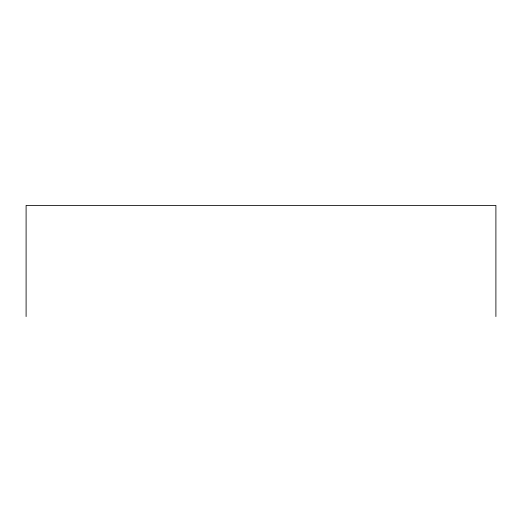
<?xml version="1.0" encoding="UTF-8"?>
<svg xmlns="http://www.w3.org/2000/svg" width="522" height="522" viewBox="0 0 522 522"><rect width="100%" height="100%" fill="white"/><g stroke="black" fill="none" stroke-linecap="round" stroke-linejoin="round"><path stroke-width="0.78" d="M495.9 316.573L495.9 205.427L26.1 205.427L26.1 316.573"/></g></svg>
